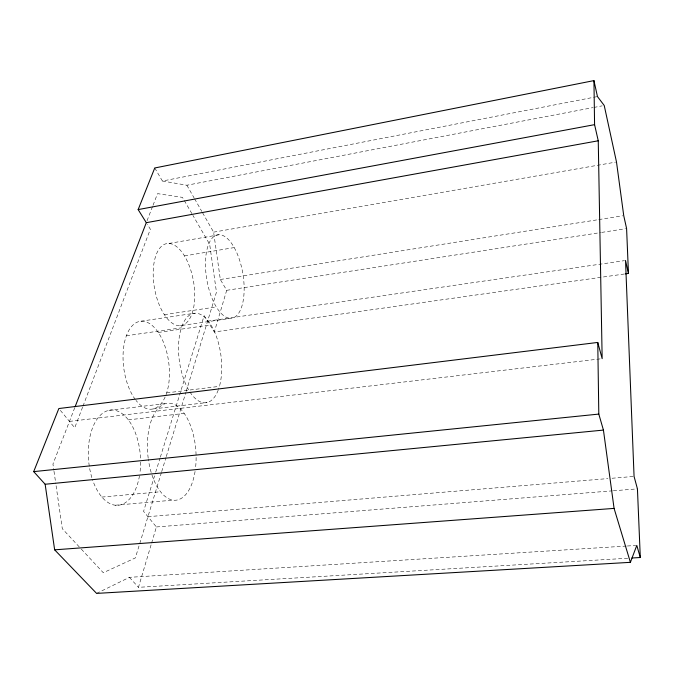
<?xml version="1.0" encoding="UTF-8"?>
<svg xmlns="http://www.w3.org/2000/svg" width="674" height="674" viewBox="0 0 674 674"><rect width="100%" height="100%" fill="white"/><g stroke="black" fill="none" stroke-linecap="round" stroke-linejoin="round"><path stroke-width="0.51" stroke-dasharray="3.37 2.53" d="M627.705 558.257L138.465 587.324L151.313 544.061M151.616 543.059L156.393 526.958L143.57 511.389L155.374 473.249M624.301 274.015L214.307 331.996L226.691 290.317L220.331 279.491L213.616 232.142L202.301 212.293M161.398 472.584L135.356 557.92L103.299 572.715L79.979 547.676M161.701 471.581L165.989 457.545M166.293 456.542L185.872 392.386M186.184 391.383L216.464 292.162L209.673 244.317L192.933 215.427M155.686 472.238L160.033 458.185M160.345 457.183L204.138 315.651L214.307 331.996M82.59 407.163L74.721 427.805L58.849 408.537M82.961 406.178L150.361 229.219L147.32 224.316M74.747 407.703L52.951 464.066L53.844 470.225M147.05 220.743L152.661 206.227M153.04 205.258L157.531 193.64L182.469 197.372L192.41 214.526M96.601 593.398L129.425 577.34L626.289 546.058M154.75 167.978L162.417 181.011L597.459 96.567M162.417 181.011L186.867 185.232L592.85 107.629M593.887 107.436L602.152 105.852M213.616 232.142L615.455 162.173M168.947 243.457L219.682 234.687M184.482 255.926L234.207 247.577M220.331 279.491L597.745 219.749M598.79 219.581L622.7 215.798M226.691 290.317L600.627 232.564M601.663 232.404L625.556 228.713M164.355 314.682L216.312 306.914M140.967 321.212L194.719 313.233M207.6 321.212L624.478 260.644M180.388 325.652A41.603 19.799 80.1 0 0 187.852 262.397A41.603 19.799 80.1 0 0 153.638 265.666A41.603 19.799 80.1 0 0 180.388 325.652L231.275 318.263A42.302 18.274 80.4 0 0 237.383 254.157A42.302 18.274 80.4 0 0 205.781 257.021A42.302 18.274 80.4 0 0 231.275 318.263M126.4 335.762L181.382 327.825M158.272 332.459L210.886 324.885M166.697 392.866L219.429 386.354M108.893 410.331L166.031 403.482M153.217 408.933L207.137 402.53M69.447 421.402L601.115 358.787M128.33 419.877L184.196 413.398M101.892 497.075L160.564 491.742M115.305 505.222L173.134 500.15M147.935 516.688L607.872 478.591M612.068 478.245L634.066 476.417M156.393 526.958L612.287 490.857M613.332 490.773L637.436 488.869M627.342 545.999L635.75 545.468M79.271 546.917L62.311 528.711L55.925 484.589M129.425 577.34L138.465 587.324M186.867 185.232L194.07 197.861M194.584 198.763L201.787 211.392M53.987 471.244L55.774 483.561M218.208 390.094A45.116 20.961 82.4 0 1 180.918 369.453A45.116 20.961 82.4 0 1 200.945 314.657A45.116 20.961 82.4 0 1 218.536 389.193M135.305 399.497A44.316 22.655 82.4 0 1 133.764 324.32A44.316 22.655 82.4 0 1 169.41 371.003A44.316 22.655 82.4 0 1 135.996 400.398M139.476 475.819A47.753 25.983 85.7 0 1 118.076 505.273A47.753 25.983 85.7 0 1 92.473 479.534M91.858 477.605A47.753 25.983 85.7 0 1 106.804 410.955A47.753 25.983 85.7 0 1 140.554 459.112M140.605 462.086A47.753 25.983 85.7 0 1 139.796 473.788M195.064 471.446A48.671 24.112 85.3 0 1 171.567 499.838A48.671 24.112 85.3 0 1 148.331 459.179M148.196 458.177A48.671 24.112 85.3 0 1 171.348 403.456A48.671 24.112 85.3 0 1 195.494 468.363"/><path stroke-width="1.01" d="M75.126 406.717L146.3 222.681L138.153 209.589L154.75 167.978L593.937 80.602L594.578 124.656L598.251 140.782L602.16 358.661L597.762 342.443L58.849 408.537L33.7 471.615L45.141 484.252L54.645 549.832L96.601 593.398L630.401 562.335L636.795 545.401L640.3 557.508L631.9 558.005M138.153 209.589L594.578 124.656M146.3 222.681L598.251 140.782M625.337 273.863L628.463 273.425L626.593 228.553L623.736 215.638L616.491 161.987L604.216 105.464L597.459 96.567L593.937 80.602M33.7 471.615L598.807 414.089L603.432 430.088L614.081 508.398L630.401 562.335M45.141 484.252L603.432 430.088M54.645 549.832L614.081 508.398M628.463 273.425L625.514 260.493L634.066 476.417L637.436 488.869L640.3 557.508M597.762 342.443L598.807 414.089"/></g></svg>
